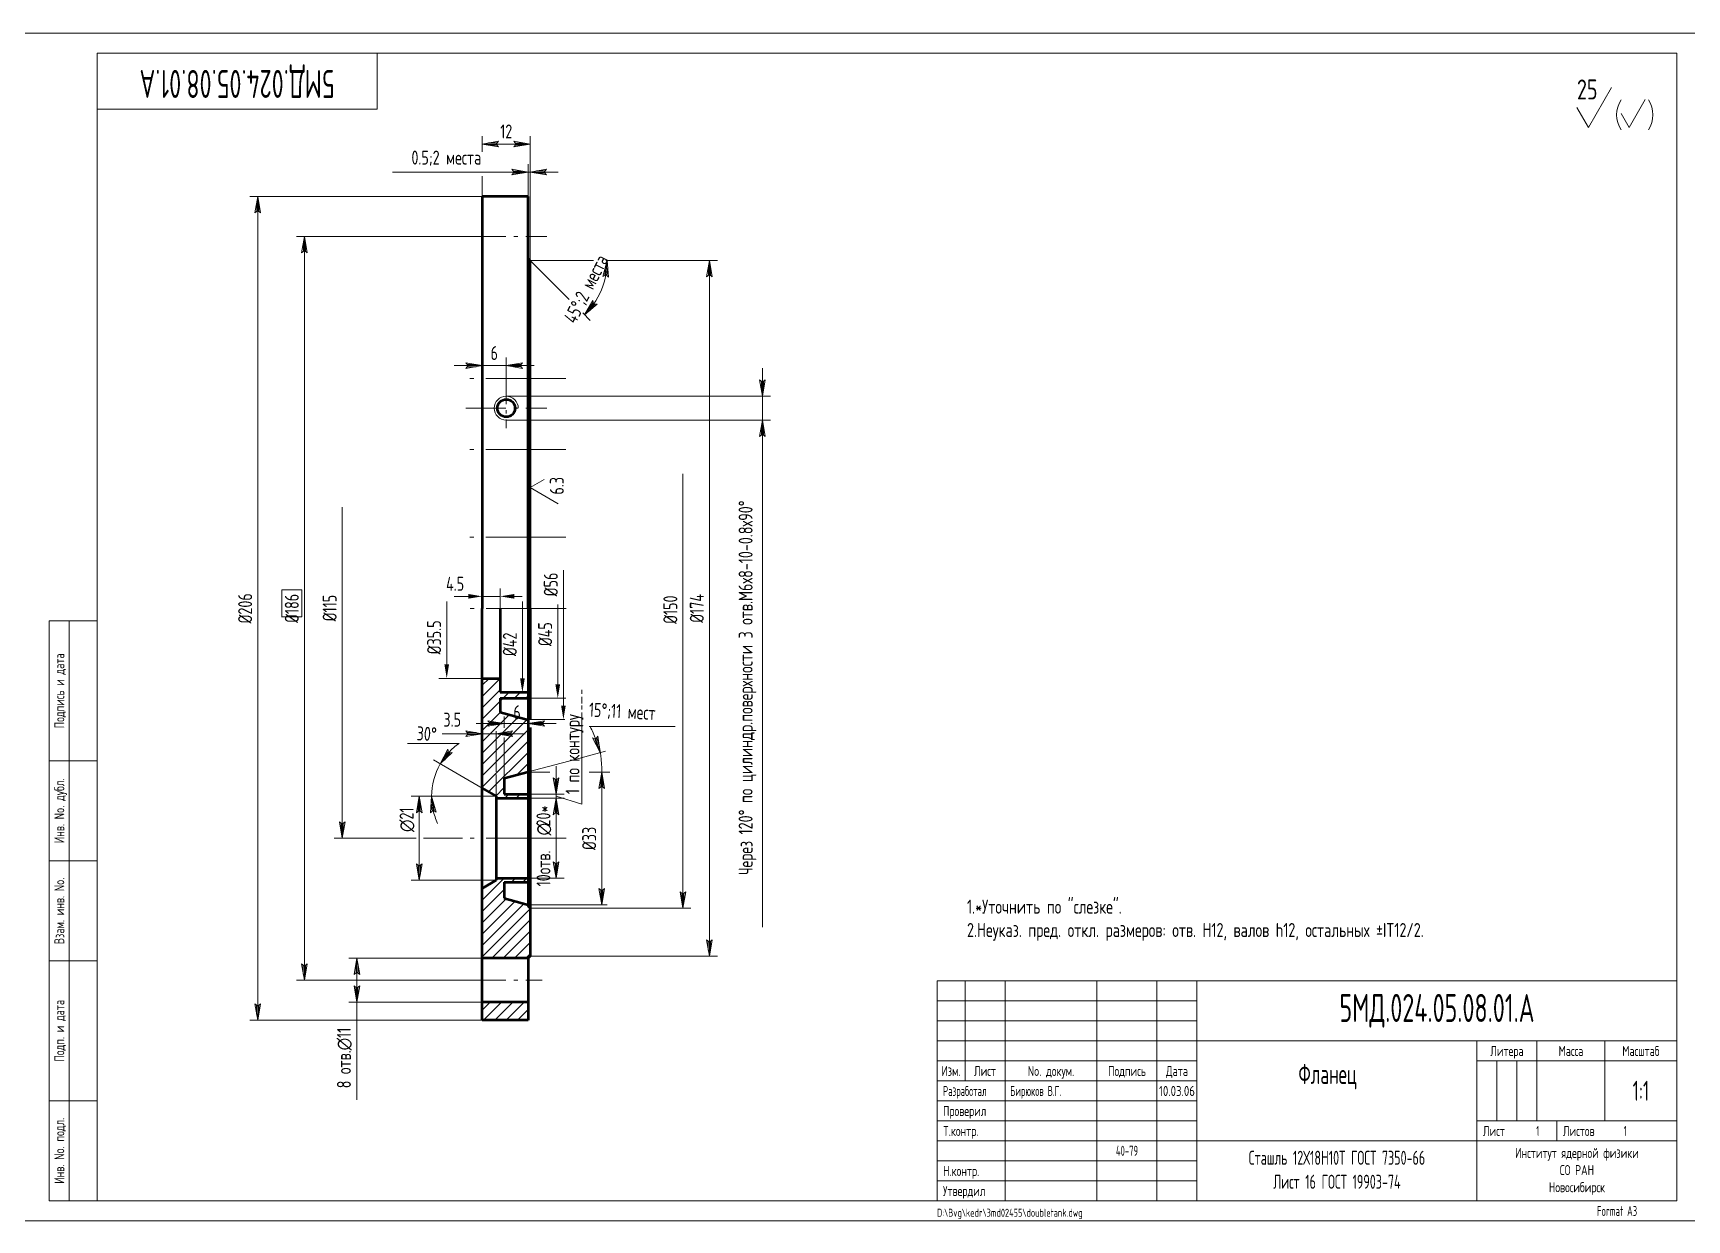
# Model space of a CAD drawing. Extents: x -414 to 4851, y -2165 to 1761.
# Drawn here: x 2319.7 to 2733.2, y 1311.1 to 1607.9 of the extents above; entities that cross this region are included whole.
import ezdxf
from ezdxf.enums import TextEntityAlignment as Align

# ---------------------------------------------------------------- set-up
doc = ezdxf.new("R2010")
doc.units = 0
for name, pattern in [('S-P10', [15, 10, -2, 1, -2]), ('S-P20', [27, 20, -3, 1, -3]), ('S-P4', [7.8, 4, -1.5, 0.8, -1.5])]:
    doc.linetypes.add(name, pattern=pattern)
for name, color, linetype, lineweight in [('1', 9, 'CONTINUOUS', 20), ('2', 2, 'CONTINUOUS', 50), ('DIM', 4, 'CONTINUOUS', 20), ('HATCH', 5, 'CONTINUOUS', 20), ('TR', 3, 'CONTINUOUS', 20)]:
    doc.layers.add(name, color=color, linetype=linetype, lineweight=lineweight)
doc.styles.add('SIMPLEX', font='simplex.shx', dxfattribs={"width": 0.7})

# ---------------------------------------------------------------- blocks, each defined once
blk = doc.blocks.new('SHTAMP1')
at = {"layer": 'DIM', "color": 2}
for p, q in [((-185, 55), (0, 55)), ((-185, 55), (-185, 0)), ((-178, 55), (-178, 30)), ((-168, 55), (-168, 0)), ((-145, 55), (-145, 0)), ((-130, 55), (-130, 0)), ((-120, 55), (-120, 0)), ((-120, 40), (0, 40)), ((-50, 40), (-50, 0)), ((-35, 40), (-35, 20)), ((-18, 40), (-18, 20)), ((-185, 35), (-120, 35)), ((-50, 35), (0, 35)), ((-185, 30), (-120, 30)), ((-50, 20), (0, 20)), ((-30, 20), (-30, 15)), ((-120, 15), (0, 15))]:
    blk.add_line(p, q, dxfattribs=at)
at = {"layer": 'DIM'}
for p, q in [((-185, 50), (-120, 50)), ((-185, 45), (-120, 45)), ((-185, 40), (-120, 40)), ((-45, 35), (-45, 20)), ((-40, 35), (-40, 20)), ((-185, 25), (-120, 25)), ((-185, 20), (-120, 20)), ((-185, 15), (-120, 15)), ((-185, 10), (-120, 10)), ((-185, 5), (-120, 5))]:
    blk.add_line(p, q, dxfattribs=at)
at = {"layer": 'DIM', "style": 'SIMPLEX', "width": 0.6}
blk.add_text('1', height=2.5, dxfattribs=at).set_placement((-35.18, 16.2))
at = {"layer": 'DIM', "style": 'SIMPLEX', "width": 0.6, "flags": 8}
blk.add_attdef('ОБОЗНАЧЕНИЕ2', text='', height=7, dxfattribs=at).set_placement((-117, 60), align=Align.MIDDLE)
at = {"layer": 'DIM', "style": 'SIMPLEX', "width": 0.6}
for tag, height, p in [('ОБОЗНАЧЕНИЕ', 7, (-60, 47.5)), ('МАСШТАБ', 5, (-9, 27.5))]:
    blk.add_attdef(tag, text='', height=height, dxfattribs=at).set_placement(p, align=Align.MIDDLE)
at = {"layer": 'DIM', "style": 'SIMPLEX', "width": 0.910843}
blk.add_attdef('ДАТА', text='', height=2.5, dxfattribs=at).set_placement((-129.5, 26.2), (-120.5, 26.2), align=Align.FIT)
at = {"layer": 'DIM', "style": 'SIMPLEX', "width": 0.6}
for tag, p in [('ЛИСТОВ', (-13.32, 16.2)), ('FORMAT', (-20, -3.8))]:
    blk.add_attdef(tag, p, '', height=2.5, dxfattribs=at)
blk.add_attdef('ТЕЛЕФОН', text='', height=2.5, dxfattribs=at).set_placement((-137.5, 12.5), align=Align.MIDDLE_CENTER)
at = {"layer": 'TR', "style": 'SIMPLEX', "width": 0.7}
for s, p in [('Литера', (-42.5, 36.2)), ('Масса', (-26.5, 36.2)), ('Масштаб', (-9, 36.2)), ('Изм.', (-181.5, 31.2)), ('Лист', (-173, 31.2)), ('No. докум.', (-156.5, 31.2)), ('Подпись', (-137.5, 31.2)), ('Дата', (-125, 31.2)), ('Институт ядерной физики', (-25, 10.7)), ('СО РАН', (-25, 6.42)), ('Новосибирск', (-25, 2.13))]:
    blk.add_text(s, height=2.5, dxfattribs=at).set_placement(p, align=Align.CENTER)
at = {"layer": 'TR', "style": 'SIMPLEX'}
for s, width, p in [('Разработал', 0.6, (-183.5, 26.2)), ('Проверил', 0.7, (-183.5, 21.2)), ('T.контр.', 0.7, (-183.5, 16.2)), ('Лист', 0.7, (-48.5, 16.2)), ('Листов', 0.7, (-28.5, 16.2)), ('Н.контр.', 0.7, (-183.5, 6.2)), ('Утвердил', 0.7, (-183.5, 1.2))]:
    blk.add_text(s, height=2.5, dxfattribs=dict(at, width=width)).set_placement(p)
at = {"layer": 'TR', "style": 'SIMPLEX', "width": 0.6}
for tag, height, p in [('НАИМЕНОВАНИЕ', 5, (-85.35, 29.2)), ('НАИМЕНОВАНИЕ2', 5, (-85.35, 21.2)), ('МАТЕРИАЛ', 3.5, (-85, 9)), ('СОРТАМЕНТ', 3.5, (-85, 3))]:
    blk.add_attdef(tag, text='', height=height, dxfattribs=at).set_placement(p, align=Align.CENTER)
for tag, p, height in [('РАЗРАБОТАЛ', (-166.7, 26.2), 2.5), ('ПРОВЕРИЛ', (-166.7, 21.2), 2.5), ('НОРМОКОНТРОЛЬ', (-166.7, 6.2), 2.5), ('УТВЕРДИЛ', (-166.7, 1.2), 2.5), ('ФАЙЛ', (-185, -4), 2)]:
    blk.add_attdef(tag, p, '', height=height, dxfattribs=at)
blk = doc.blocks.new('LEADR')
at = {"layer": 'DIM'}
for p, q in [((-1.17, 0.2), (0, 0)), ((-1, 0), (-1.17, 0.2)), ((0, 0), (-1.17, -0.2)), ((-0.44, 0.07), (-1.06, 0.07)), ((0, 0), (-1, 0)), ((-1.17, -0.2), (-1, 0)), ((-0.44, -0.08), (-1.06, -0.08))]:
    blk.add_line(p, q, dxfattribs=at)

msp = doc.modelspace()

# ---------------------------------------------------------------- hatches: boundary and pattern name
at = {"layer": 'HATCH'}
h = msp.add_hatch(dxfattribs=at)
h.set_pattern_fill('U', color=256, scale=2, angle=45, style=0, pattern_type=0)
h.set_pattern_definition([(45, (0, 0), (-1.4142136, 1.4142136), [])])
h.paths.add_polyline_path([(2437.47, 1391.57), (2437.47, 1395.57), (2443.47, 1395.57), (2443.47, 1396.57), (2435.47, 1396.57), (2435.47, 1396.07), (2431.97, 1394.05), (2431.97, 1376.57), (2443.47, 1376.57), (2443.97, 1377.07), (2443.97, 1389.07), (2443.47, 1389.57), (2443.47, 1389.96)])
h = msp.add_hatch(dxfattribs=at)
h.set_pattern_fill('U', color=256, scale=2, angle=225, style=0, pattern_type=0)
h.set_pattern_definition([(225, (3936.7078, -1962.6654), (1.4142136, -1.4142136), [])])
h.paths.add_polyline_path([(2443.47, 1361.07), (2443.47, 1365.57), (2431.97, 1365.57), (2431.97, 1361.07)])

# ---------------------------------------------------------------- linework, layer by layer
at = {"layer": '1', "linetype": 'S-P10'}
for p, q in [((2427.83, 1557.07), (2448.11, 1557.07)), ((2427.83, 1514.13), (2448.11, 1514.13)), ((2427.83, 1371.07), (2446.97, 1371.07))]:
    msp.add_line(p, q, dxfattribs=at)
at = {"layer": '1', "linetype": 'S-P20'}
for p, q in [((2452.89, 1521.57), (2426.97, 1521.57)), ((2452.89, 1503.77), (2426.97, 1503.77)), ((2452.89, 1481.87), (2426.97, 1481.87)), ((2452.93, 1464.07), (2427.01, 1464.07)), ((2452.93, 1406.57), (2427.01, 1406.57))]:
    msp.add_line(p, q, dxfattribs=at)
at = {"layer": '1', "linetype": 'S-P4'}
msp.add_line((2437.97, 1519.13), (2437.97, 1509.13), dxfattribs=at)
at = {"layer": '1'}
for p, q in [((2381.86, 1468.7), (2381.86, 1461.88)), ((2386.9, 1468.7), (2381.86, 1468.7)), ((2386.9, 1461.93), (2386.9, 1468.7)), ((2381.86, 1461.93), (2386.9, 1461.93))]:
    msp.add_line(p, q, dxfattribs=at)
msp.add_arc((2437.97, 1514.13), 3, 0, 270, dxfattribs=at)
at = {"layer": '2'}
for p, q in [((2431.97, 1567.07), (2431.97, 1464.07)), ((2443.47, 1567.07), (2431.97, 1567.07)), ((2443.47, 1464.07), (2443.47, 1567.07)), ((2443.97, 1551.07), (2443.47, 1551.57)), ((2443.97, 1464.07), (2443.97, 1551.07)), ((2431.97, 1407.57), (2431.97, 1464.07)), ((2436.47, 1464.07), (2436.47, 1443.07)), ((2443.47, 1464.07), (2443.47, 1417.61)), ((2443.97, 1464.07), (2443.97, 1436.42)), ((2431.97, 1446.57), (2436.47, 1446.57)), ((2436.47, 1443.07), (2443.47, 1443.07)), ((2436.47, 1441.57), (2436.47, 1438.07)), ((2436.47, 1441.57), (2443.47, 1441.57)), ((2436.47, 1438.07), (2443.47, 1436.19)), ((2443.97, 1434.31), (2443.97, 1417.62)), ((2437.47, 1421.57), (2443.47, 1423.17)), ((2431.97, 1419.09), (2435.47, 1417.07)), ((2437.47, 1421.57), (2437.47, 1417.57)), ((2435.47, 1417.07), (2435.47, 1416.57)), ((2435.47, 1416.57), (2435.47, 1396.07)), ((2435.47, 1416.57), (2443.47, 1416.57)), ((2437.47, 1417.57), (2443.47, 1417.57)), ((2443.47, 1417.61), (2443.47, 1389.57)), ((2443.97, 1417.6), (2443.97, 1377.07)), ((2431.97, 1361.07), (2431.97, 1407.57)), ((2431.97, 1394.05), (2435.47, 1396.07)), ((2435.47, 1396.57), (2443.47, 1396.57)), ((2437.47, 1395.57), (2437.47, 1391.57)), ((2437.47, 1395.57), (2443.47, 1395.57)), ((2437.47, 1391.57), (2443.47, 1389.96)), ((2443.97, 1389.07), (2443.47, 1389.57)), ((2443.97, 1377.07), (2443.47, 1376.57)), ((2443.47, 1376.57), (2431.97, 1376.57)), ((2443.47, 1376.57), (2443.47, 1361.07)), ((2443.47, 1365.57), (2431.97, 1365.57)), ((2443.47, 1361.07), (2431.97, 1361.07))]:
    msp.add_line(p, q, dxfattribs=at)
msp.add_circle((2437.97, 1514.13), 2.2, dxfattribs=at)
at = {"layer": 'DIM'}
for p, q in [((2431.97, 1578.22), (2431.97, 1582.18)), ((2440.47, 1580.18), (2435.47, 1580.18)), ((2443.97, 1551.07), (2443.97, 1582.18)), ((2439.97, 1573.18), (2409.52, 1573.18)), ((2431.97, 1567.07), (2431.97, 1572.17)), ((2443.47, 1567.07), (2443.47, 1575.18)), ((2443.97, 1573.18), (2443.47, 1573.18)), ((2443.97, 1551.07), (2443.97, 1575.18)), ((2447.47, 1573.18), (2450.97, 1573.18)), ((2431.97, 1567.07), (2373.84, 1567.07)), ((2375.84, 1364.57), (2375.84, 1563.57)), ((2427.83, 1557.07), (2385.51, 1557.07)), ((2387.51, 1374.57), (2387.51, 1553.57)), ((2443.97, 1551.07), (2453.73, 1541.3)), ((2443.97, 1551.07), (2459.82, 1551.07)), ((2462.88, 1551.07), (2490.77, 1551.07)), ((2488.77, 1380.57), (2488.77, 1547.57)), ((2457.08, 1537.96), (2458.99, 1536.05)), ((2437.97, 1519.13), (2437.97, 1526.77)), ((2428.47, 1524.77), (2424.97, 1524.77)), ((2437.97, 1524.77), (2431.97, 1524.77)), ((2441.47, 1524.77), (2444.97, 1524.77)), ((2502.03, 1520.63), (2502.03, 1524.13)), ((2437.97, 1517.13), (2504.03, 1517.13)), ((2502.03, 1517.13), (2502.03, 1511.13)), ((2437.97, 1511.13), (2504.03, 1511.13)), ((2502.03, 1507.63), (2502.03, 1384.31)), ((2482.15, 1392.57), (2482.15, 1497.74)), ((2396.97, 1410.07), (2396.97, 1489.39)), ((2452.26, 1439.77), (2452.26, 1473.66)), ((2436.47, 1464.07), (2436.47, 1469.07)), ((2423.09, 1450.07), (2423.09, 1465.78)), ((2428.47, 1467.07), (2424.97, 1467.07)), ((2431.97, 1467.07), (2436.47, 1467.07)), ((2439.97, 1467.07), (2441.98, 1467.07)), ((2442.01, 1446.57), (2442.01, 1465.78)), ((2450.85, 1445.07), (2450.85, 1465)), ((2431.97, 1446.57), (2421.09, 1446.57)), ((2456.87, 1442.67), (2456.87, 1443.72)), ((2443.47, 1443.07), (2440.01, 1443.07)), ((2443.47, 1441.57), (2452.85, 1441.57)), ((2456.87, 1440.27), (2456.87, 1441.96)), ((2456.87, 1438.81), (2456.87, 1439.79)), ((2433.97, 1435.28), (2430.47, 1435.28)), ((2437.47, 1434.2), (2437.47, 1437.06)), ((2437.47, 1435.28), (2443.47, 1435.28)), ((2443.19, 1436.27), (2452.59, 1436.27)), ((2446.97, 1435.28), (2450.47, 1435.28)), ((2456.87, 1415.14), (2456.87, 1438.04)), ((2428.47, 1432.73), (2421.94, 1432.73)), ((2435.71, 1432.73), (2431.97, 1432.73)), ((2435.47, 1423.17), (2435.47, 1433.35)), ((2437.47, 1421.57), (2437.47, 1431.77)), ((2439.21, 1432.73), (2442.71, 1432.73)), ((2458.74, 1434.51), (2480.18, 1434.51)), ((2413.26, 1430.28), (2426.17, 1430.28)), ((2455.18, 1426.31), (2462.76, 1428.34)), ((2431.97, 1419.09), (2419.74, 1426.15)), ((2435.47, 1416.57), (2435.47, 1422.54)), ((2443.29, 1423.13), (2448.86, 1423.13)), ((2443.47, 1423.17), (2455.18, 1426.31)), ((2450.44, 1421.07), (2450.44, 1424.57)), ((2458.69, 1423.13), (2462.98, 1423.13)), ((2458.89, 1423.13), (2463.86, 1423.13)), ((2461.86, 1393.46), (2461.86, 1419.63)), ((2435.47, 1417.07), (2414.22, 1417.07)), ((2443.19, 1417.57), (2452.44, 1417.57)), ((2443.47, 1416.57), (2452.44, 1416.57)), ((2450.44, 1416.57), (2450.44, 1417.57)), ((2450.44, 1416.57), (2450.44, 1417.57)), ((2450.44, 1417.07), (2456.87, 1415.14)), ((2416.22, 1413.57), (2416.22, 1399.57)), ((2450.44, 1400.07), (2450.44, 1413.07)), ((2450.44, 1413.07), (2450.44, 1409.57)), ((2415.43, 1406.57), (2394.97, 1406.57)), ((2427.01, 1406.57), (2417.28, 1406.57)), ((2435.47, 1396.07), (2414.22, 1396.07)), ((2443.47, 1396.57), (2452.44, 1396.57)), ((2443.47, 1389.96), (2463.23, 1389.96)), ((2443.97, 1389.07), (2467.57, 1389.07)), ((2467.57, 1389.07), (2484.15, 1389.07)), ((2443.97, 1377.07), (2490.77, 1377.07)), ((2431.97, 1376.57), (2398.65, 1376.57)), ((2400.65, 1373.07), (2400.65, 1369.07)), ((2427.83, 1371.07), (2385.51, 1371.07)), ((2431.97, 1365.57), (2398.65, 1365.57)), ((2400.65, 1365.57), (2400.65, 1341.18)), ((2432.31, 1361.07), (2373.84, 1361.07))]:
    msp.add_line(p, q, dxfattribs=at)
at = {"layer": 'DIM', "color": 2}
for p, q in [((2323.67, 1315.93), (2323.67, 1460.93)), ((2335.67, 1460.93), (2323.67, 1460.93)), ((2328.67, 1315.93), (2328.67, 1460.93)), ((2335.67, 1425.93), (2323.67, 1425.93)), ((2335.67, 1400.93), (2323.67, 1400.93)), ((2335.67, 1375.93), (2323.67, 1375.93)), ((2335.67, 1340.93), (2323.67, 1340.93)), ((2335.67, 1315.93), (2323.67, 1315.93))]:
    msp.add_line(p, q, dxfattribs=at)
at = {"layer": 'DIM'}
msp.add_lwpolyline([(2315.67, 1310.93), (2315.67, 1607.93), (2735.67, 1607.93), (2735.67, 1310.93)], close=True, dxfattribs=at)
at = {"layer": 'DIM', "color": 2}
msp.add_lwpolyline([(2335.67, 1315.93), (2335.67, 1602.93), (2730.67, 1602.93), (2730.67, 1315.93)], close=True, dxfattribs=at)
msp.add_lwpolyline([(2335.67, 1588.93), (2405.67, 1588.93), (2405.67, 1602.93)], dxfattribs=at)
at = {"layer": 'DIM', "flags": 128}
for points in [[(2705.68, 1589.33), (2708.57, 1584.33), (2714.34, 1594.33)], [(2716.7, 1587.83), (2718.72, 1584.33), (2722.76, 1591.33)], [(2447.47, 1496.29), (2443.97, 1494.27), (2450.97, 1490.23)]]:
    msp.add_lwpolyline(points, dxfattribs=at)
at = {"layer": 'DIM'}
for centre, radius, start, end in [((2722.22, 1587.48), 6.65, 146, 214), ((2718.02, 1587.48), 6.65, 326, 34), ((2443.97, 1551.07), 19.24, 325.438, 349.562), ((2430.84, 1419.79), 31.72, 21.3256, 27.6512), ((2430.14, 1423.13), 31.72, 0, 15), ((2435.47, 1417.07), 16.16, 125.1373, 137.5686), ((2435.47, 1417.07), 16.16, 150, 180), ((2435.47, 1417.07), 16.16, 192.4314, 204.8627)]:
    msp.add_arc(centre, radius, start, end, dxfattribs=at)
for points in [[(2428.47, 1467.66), (2428.47, 1466.49), (2431.97, 1467.07)], [(2439.97, 1467.66), (2439.97, 1466.49), (2436.47, 1467.07)], [(2422.5, 1450.07), (2423.67, 1450.07), (2423.09, 1446.57)], [(2441.43, 1446.57), (2442.6, 1446.57), (2442.01, 1443.07)], [(2450.26, 1445.07), (2451.43, 1445.07), (2450.85, 1441.57)], [(2451.68, 1439.77), (2452.85, 1439.77), (2452.26, 1436.27)]]:
    msp.add_solid(points, dxfattribs=at)
at = {"layer": 'HATCH'}
for p, q in [((2431.97, 1444.85), (2433.69, 1446.57)), ((2431.97, 1442.02), (2436.47, 1446.52)), ((2431.97, 1439.19), (2436.47, 1443.69)), ((2431.97, 1436.36), (2438.67, 1443.07)), ((2440, 1441.57), (2441.5, 1443.07)), ((2442.83, 1441.57), (2443.47, 1442.21)), ((2431.97, 1433.53), (2436.49, 1438.06)), ((2431.97, 1430.71), (2438.73, 1437.46)), ((2431.97, 1427.88), (2440.96, 1436.86)), ((2431.97, 1425.05), (2443.47, 1436.55)), ((2431.97, 1422.22), (2443.47, 1433.72)), ((2431.97, 1419.39), (2443.47, 1430.89)), ((2433.57, 1418.16), (2443.47, 1428.06)), ((2440.65, 1422.42), (2443.47, 1425.24)), ((2435.36, 1417.13), (2437.47, 1419.24)), ((2437.63, 1416.57), (2438.63, 1417.57)), ((2440.46, 1416.57), (2441.46, 1417.57)), ((2443.29, 1416.57), (2443.47, 1416.75))]:
    msp.add_line(p, q, dxfattribs=at)

# ---------------------------------------------------------------- block references
at = {"layer": 'DIM'}
ref = msp.add_blockref('SHTAMP1', (2730.67, 1315.93), dxfattribs=at)
ref.add_attrib('ФАЙЛ', 'D:\\Bvg\\kedr\\3md02455\\doubletank.dwg', (2545.67, 1311.93), dxfattribs={"layer": 'TR', "height": 2, "style": 'SIMPLEX', "width": 0.6})
ref.add_attrib('РАЗРАБОТАЛ', 'Бирюков В.Г.', (2563.97, 1342.13), dxfattribs={"layer": 'TR', "height": 2.5, "style": 'SIMPLEX', "width": 0.6})
ref.add_attrib('ТЕЛЕФОН', '40-79', dxfattribs={"height": 2.5, "style": 'SIMPLEX', "width": 0.6}).set_placement((2593.17, 1328.43), align=Align.MIDDLE_CENTER)
ref.add_attrib('ДАТА', '10.03.06', dxfattribs={"height": 2.5, "style": 'SIMPLEX', "width": 0.586047}).set_placement((2601.17, 1342.13), (2610.17, 1342.13), align=Align.FIT)
ref.add_attrib('ОБОЗНАЧЕНИЕ', '5МД.024.05.08.01.А', dxfattribs={"height": 7, "style": 'SIMPLEX', "width": 0.6}).set_placement((2670.67, 1363.43), align=Align.MIDDLE)
ref.add_attrib('МАСШТАБ', '1:1', dxfattribs={"height": 5, "style": 'SIMPLEX', "width": 0.6}).set_placement((2721.67, 1343.43), align=Align.MIDDLE)
ref.add_attrib('НАИМЕНОВАНИЕ', 'Фланец  ', dxfattribs={"layer": 'TR', "height": 5, "style": 'SIMPLEX', "width": 0.6}).set_placement((2645.32, 1345.13), align=Align.CENTER)
ref.add_attrib('МАТЕРИАЛ', 'Сташль 12Х18Н10Т ГОСТ 7350-66', dxfattribs={"layer": 'TR', "height": 3.5, "style": 'SIMPLEX', "width": 0.6}).set_placement((2645.67, 1324.93), align=Align.CENTER)
ref.add_attrib('СОРТАМЕНТ', 'Лист 16 ГОСТ 19903-74', dxfattribs={"layer": 'TR', "height": 3.5, "style": 'SIMPLEX', "width": 0.6}).set_placement((2645.67, 1318.93), align=Align.CENTER)
ref.add_attrib('ЛИСТОВ', '1', (2717.34, 1332.13), dxfattribs={"height": 2.5, "style": 'SIMPLEX', "width": 0.6})
ref.add_attrib('FORMAT', 'Format A3', (2710.67, 1312.13), dxfattribs={"height": 2.5, "style": 'SIMPLEX', "width": 0.6})
ref.add_attrib('ОБОЗНАЧЕНИЕ2', '5МД.024.05.08.01.А', dxfattribs={"height": 7, "rotation": 180, "style": 'SIMPLEX', "width": 0.6, "flags": 8}).set_placement((2370.67, 1595.93), align=Align.MIDDLE)
at = {"layer": 'DIM', "yscale": 3.5, "zscale": 3.5}
for p, xscale, rotation in [((2431.97, 1580.18), 3.5, 180), ((2443.97, 1573.18), 3.5, 180), ((2375.84, 1567.07), 3.5, 90), ((2387.51, 1557.07), 3.5, 90), ((2463.21, 1551.07), 3.5, 84.78097743052847), ((2488.77, 1551.07), 3.5, 90), ((2457.57, 1537.46), 3.5, 230.2190225694499), ((2437.97, 1524.77), 3.5, 180), ((2502.03, 1517.13), 3.5, 270), ((2502.03, 1511.13), 3.5, 90), ((2437.47, 1435.28), -3.5, 180), ((2431.97, 1432.73), -3.5, 180), ((2461.48, 1428), -3.5, 108.1628025379831), ((2421.47, 1425.15), -3.5, 53.78432029206174), ((2461.86, 1423.13), -3.5, 270), ((2450.44, 1417.57), -3.5, 90), ((2416.22, 1417.07), -3.5, 270), ((2419.31, 1417.07), -3.5, 276.2156797079513), ((2450.44, 1416.57), -3.5, 270), ((2450.44, 1416.57), -3.5, 270), ((2396.97, 1406.57), 3.5, 270), ((2416.22, 1396.07), -3.5, 90), ((2450.44, 1396.57), -3.5, 90), ((2461.86, 1389.96), -3.5, 90), ((2482.15, 1389.07), 3.5, 270), ((2488.77, 1377.07), 3.5, 270), ((2387.51, 1371.07), 3.5, 270), ((2400.65, 1376.57), 3.5, 90), ((2400.65, 1365.57), 3.5, 270), ((2375.84, 1361.07), 3.5, 270)]:
    msp.add_blockref('LEADR', p, dxfattribs=dict(at, xscale=xscale, rotation=rotation))
for p, xscale in [((2443.97, 1580.18), 3.5), ((2443.47, 1573.18), 3.5), ((2431.97, 1524.77), 3.5), ((2443.47, 1435.28), -3.5), ((2435.47, 1432.73), -3.5)]:
    msp.add_blockref('LEADR', p, dxfattribs=dict(at, xscale=xscale))

# ---------------------------------------------------------------- texts
at = {"layer": 'DIM', "style": 'SIMPLEX', "width": 0.7}
msp.add_text('25', height=5, dxfattribs=at).set_placement((2710.82, 1591.33), align=Align.RIGHT)
for s, rotation, p in [('6.3', 90, (2452.37, 1492.52)), ('15°;11 мест', 356.9611, (2458.55, 1437.02)), ('20*', 90, (2449.02, 1409.51)), ('∅21', 90, (2414.8, 1408.15)), ('∅', 90, (2449.02, 1407.29)), ('10отв.', 90, (2449.02, 1394.54))]:
    msp.add_text(s, height=3.5, rotation=rotation, dxfattribs=at).set_placement(p)
for s, p in [('Подпись и дата', (2327.47, 1443.43)), ('Инв. No. дубл.', (2327.47, 1413.43)), ('Взам. инв. No.', (2327.47, 1388.43)), ('Подп. и дата', (2327.47, 1358.43)), ('Инв. No. подл.', (2327.47, 1328.43))]:
    msp.add_text(s, height=2.5, rotation=90, dxfattribs=at).set_placement(p, align=Align.CENTER)
msp.add_text('3.5', height=3.5, dxfattribs=at).set_placement((2422.25, 1434.48))
at = {"layer": 'DIM', "char_height": 3.5, "attachment_point": 5, "style": 'SIMPLEX'}
for s, insert in [('\\A1;12', (2437.97, 1583.33)), ('\\A1;0.5;2 места', (2422.99, 1576.66)), ('\\A1;6', (2434.97, 1527.92)), ('\\A1;4.5', (2425.19, 1470.22)), ('\\A1;6', (2440.68, 1438.07))]:
    msp.add_mtext(s, dxfattribs=dict(at, insert=insert))
at = {"layer": 'DIM', "char_height": 3.5, "style": 'SIMPLEX'}
for s, insert, attachment_point, rotation in [('\\A1;45°;2 места', (2458.01, 1543.92), 5, 63.0132), ('\\A1;Через 120° по цилиндр.поверхности 3 отв.М6х8-10-0.8х90°', (2498.29, 1444.22), 5, 90), ('\\A1;%%c56', (2449.11, 1470.04), 5, 90), ('\\A1;%%c206', (2372.69, 1464.07), 5, 90), ('\\A1;%%c186', (2384.36, 1464.07), 5, 90), ('\\A1;%%c115', (2393.82, 1464.14), 5, 90), ('\\A1;%%c150', (2479, 1463.74), 5, 90), ('\\A1;%%c174', (2485.62, 1464.07), 5, 90), ('\\A1;%%c35.5', (2419.94, 1456.82), 5, 90), ('\\A1;%%c45', (2447.7, 1457.62), 5, 90), ('\\A1;%%c42', (2438.86, 1455.07), 5, 90), ('\\A1;1 по контуру', (2455.03, 1417.61), 4, 90), ('\\A1;30°', (2418.09, 1432.7), 5, 356.7455), ('\\A1;%%c33', (2458.71, 1406.54), 5, 90), ('\\A1;8 отв.∅11', (2397.5, 1351.63), 5, 90)]:
    msp.add_mtext(s, dxfattribs=dict(at, insert=insert, attachment_point=attachment_point, rotation=rotation))
at = {"layer": 'TR', "insert": (2553.17, 1380.93), "char_height": 3.5, "width": 170, "attachment_point": 7, "style": 'SIMPLEX'}
msp.add_mtext('\\A1;1.*Уточнить по "слезке".\\P2.Неуказ. пред. откл. размеров: отв. H12, валов h12, остальных ±IT12/2.', dxfattribs=at)

doc.saveas('drawing.dxf')
